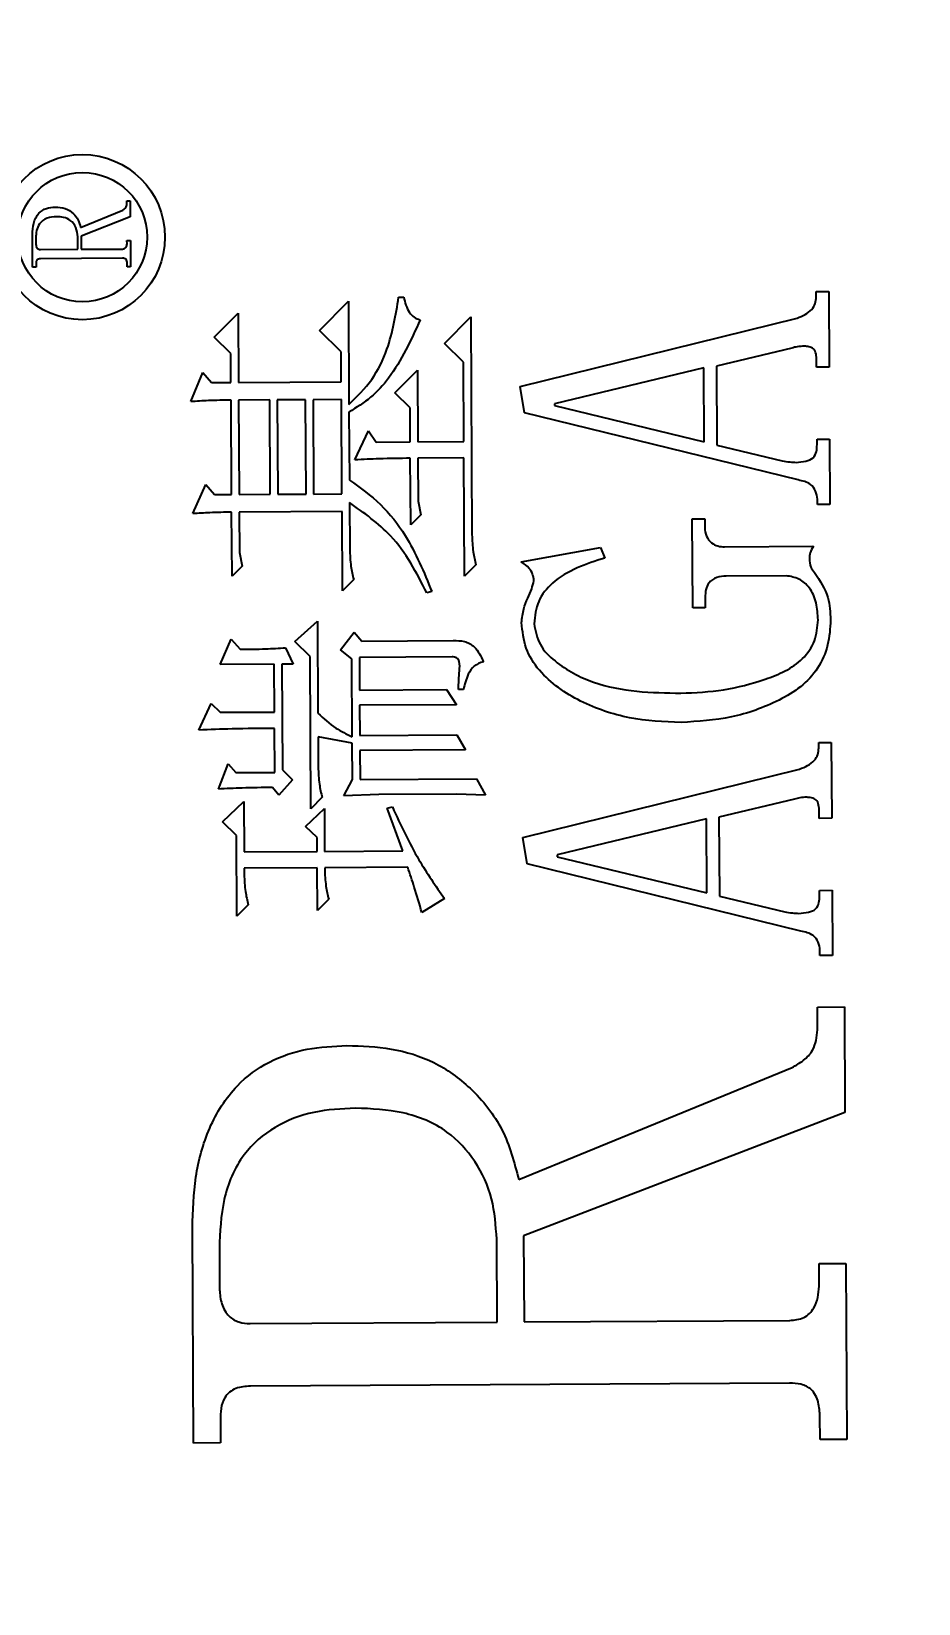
# Model space of a CAD drawing. Header units: millimetres. Extents: x 5231 to 7653, y 7068 to 7959.
# Drawn here: x 7315.3 to 7356, y 7588.9 to 7661.1 of the extents above; entities that cross this region are included whole.
import ezdxf

# ---------------------------------------------------------------- set-up
doc = ezdxf.new("R2010")
doc.units = ezdxf.units.MM
doc.layers.add('AM_5', color=3, linetype='Continuous', lineweight=25)
doc.styles.add('标注', font='txt.shx', dxfattribs={"height": 5})
doc.dimstyles.new('3.5-0.5$0', dxfattribs={"dimtxt": 5, "dimasz": 3.5, "dimexe": 3, "dimexo": 0.625, "dimtad": 1, "dimdsep": 46, "dimtxsty": '标注', "dimcen": 3.5, "dimaunit": 1, "dimadec": 0, "dimazin": 2, "dimtfac": 1, "dimtmove": 0, "dimatfit": 3, "dimfxl": 0, "dimarcsym": 0})

# ---------------------------------------------------------------- blocks, each defined once
blk = doc.blocks.new('*D6')
at = {"layer": 'AM_5', "color": 0, "lineweight": -2, "transparency": 16777216}
for p, q in [((7263.67, 7915.654), (7141.145, 7915.654)), ((7144.145, 7537.894), (7144.145, 7912.154)), ((7335.159, 7534.394), (7141.145, 7534.394))]:
    blk.add_line(p, q, dxfattribs=at)
at = {"layer": 'AM_5', "color": 0, "transparency": 16777216}
for points in [[(7143.562, 7912.154), (7144.729, 7912.154), (7144.145, 7915.654)], [(7143.562, 7537.894), (7144.729, 7537.894), (7144.145, 7534.394)]]:
    blk.add_solid(points, dxfattribs=at)
at = {"layer": 'Defpoints', "color": 0, "transparency": 16777216}
for p in [(7144.145, 7915.654), (7264.295, 7915.654), (7335.784, 7534.394)]:
    blk.add_point(p, dxfattribs=at)
at = {"layer": 'AM_5', "color": 0, "transparency": 16777216, "insert": (7141.02, 7725.024), "char_height": 5, "attachment_point": 5, "rotation": 90, "style": '标注'}
blk.add_mtext('385', dxfattribs=at)

msp = doc.modelspace()

# ---------------------------------------------------------------- linework, layer by layer
at = {"color": 7, "linetype": 'Continuous', "lineweight": 25}
for p, q in [((7319.646, 7653.272), (7319.804, 7653.273)), ((7319.647, 7653.114), (7319.646, 7653.272)), ((7319.804, 7653.273), (7319.808, 7652.536)), ((7317.521, 7652.05), (7319.464, 7652.85)), ((7319.808, 7652.536), (7317.55, 7651.655)), ((7315.321, 7650.221), (7315.313, 7651.721)), ((7317.395, 7651.049), (7317.392, 7651.628)), ((7317.55, 7651.655), (7317.553, 7651.05)), ((7315.471, 7651.564), (7315.473, 7651.275)), ((7315.685, 7651.039), (7317.395, 7651.049)), ((7317.553, 7651.05), (7319.448, 7651.061)), ((7319.656, 7651.457), (7319.814, 7651.458)), ((7319.657, 7651.299), (7319.656, 7651.457)), ((7319.814, 7651.458), (7319.821, 7650.247)), ((7315.479, 7650.222), (7315.321, 7650.221)), ((7315.478, 7650.38), (7315.479, 7650.222)), ((7319.45, 7650.64), (7315.687, 7650.618)), ((7319.663, 7650.246), (7319.662, 7650.404)), ((7319.821, 7650.247), (7319.663, 7650.246)), ((7332.133, 7648.847), (7332.364, 7648.848)), ((7351.308, 7649.109), (7351.884, 7649.113)), ((7351.31, 7648.867), (7351.308, 7649.109)), ((7351.884, 7649.113), (7351.903, 7645.634)), ((7323.665, 7647.007), (7324.757, 7648.111)), ((7324.757, 7648.111), (7324.775, 7644.932)), ((7328.501, 7647.323), (7329.822, 7648.66)), ((7329.822, 7648.66), (7329.849, 7643.921)), ((7329.489, 7646.346), (7328.501, 7647.323)), ((7334.236, 7646.72), (7335.443, 7647.941)), ((7335.443, 7647.941), (7335.5, 7637.943)), ((7337.716, 7644.746), (7350.428, 7647.891)), ((7324.421, 7646.26), (7323.665, 7647.007)), ((7335.108, 7645.858), (7334.236, 7646.72)), ((7324.428, 7644.931), (7324.421, 7646.26)), ((7329.497, 7644.959), (7329.489, 7646.346)), ((7335.129, 7642.218), (7335.108, 7645.858)), ((7350.196, 7646.514), (7346.725, 7645.688)), ((7351.328, 7645.63), (7351.326, 7645.954)), ((7322.588, 7644.053), (7323.139, 7645.385)), ((7323.139, 7645.385), (7323.534, 7644.925)), ((7331.957, 7644.453), (7332.991, 7645.5)), ((7332.991, 7645.5), (7333.01, 7642.205)), ((7346.15, 7645.604), (7339.288, 7643.949)), ((7346.169, 7642.212), (7346.15, 7645.604)), ((7346.725, 7645.688), (7346.746, 7642.053)), ((7351.903, 7645.634), (7351.328, 7645.63)), ((7323.534, 7644.925), (7324.428, 7644.931)), ((7324.775, 7644.932), (7329.497, 7644.959)), ((7332.654, 7643.764), (7331.957, 7644.453)), ((7337.915, 7643.537), (7337.716, 7644.746)), ((7324.458, 7639.787), (7324.433, 7644.121)), ((7326.214, 7644.132), (7324.78, 7644.123)), ((7324.78, 7644.123), (7324.804, 7639.789)), ((7326.238, 7639.797), (7326.214, 7644.132)), ((7327.857, 7644.141), (7326.56, 7644.134)), ((7326.56, 7644.134), (7326.585, 7639.799)), ((7327.882, 7639.807), (7327.857, 7644.141)), ((7329.501, 7644.15), (7328.204, 7644.143)), ((7328.204, 7644.143), (7328.229, 7639.809)), ((7329.526, 7639.816), (7329.501, 7644.15)), ((7332.663, 7642.204), (7332.654, 7643.764)), ((7339.288, 7643.949), (7339.289, 7643.868)), ((7339.289, 7643.868), (7346.169, 7642.212)), ((7329.851, 7643.574), (7329.869, 7640.454)), ((7350.486, 7640.456), (7337.915, 7643.537)), ((7330.125, 7641.38), (7330.753, 7642.713)), ((7330.753, 7642.713), (7331.103, 7642.195)), ((7331.103, 7642.195), (7332.663, 7642.204)), ((7333.01, 7642.205), (7335.129, 7642.218)), ((7351.347, 7642.322), (7351.922, 7642.325)), ((7351.348, 7642.079), (7351.347, 7642.322)), ((7351.922, 7642.325), (7351.939, 7639.332)), ((7346.746, 7642.053), (7349.743, 7641.342)), ((7332.685, 7638.389), (7332.667, 7641.452)), ((7335.133, 7641.466), (7333.014, 7641.454)), ((7333.014, 7641.454), (7333.025, 7639.489)), ((7335.164, 7636.034), (7335.133, 7641.466)), ((7322.675, 7638.91), (7323.282, 7640.243)), ((7323.282, 7640.243), (7323.676, 7639.783)), ((7323.676, 7639.783), (7324.458, 7639.787)), ((7324.804, 7639.789), (7326.238, 7639.797)), ((7326.585, 7639.799), (7327.882, 7639.807)), ((7328.229, 7639.809), (7329.526, 7639.816)), ((7329.875, 7639.414), (7329.887, 7637.275)), ((7333.025, 7639.489), (7333.145, 7638.854)), ((7351.364, 7639.329), (7351.363, 7639.571)), ((7351.939, 7639.332), (7351.364, 7639.329)), ((7324.479, 7636.031), (7324.462, 7638.978)), ((7329.531, 7639.007), (7324.809, 7638.98)), ((7324.809, 7638.98), (7324.819, 7637.131)), ((7329.551, 7635.366), (7329.531, 7639.007)), ((7333.145, 7638.854), (7332.685, 7638.389)), ((7345.614, 7638.672), (7346.19, 7638.676)), ((7345.638, 7634.579), (7345.614, 7638.672)), ((7346.19, 7638.676), (7346.192, 7638.271)), ((7337.762, 7636.695), (7341.403, 7637.354)), ((7341.403, 7637.354), (7341.597, 7636.87)), ((7347.096, 7637.386), (7351.183, 7637.41)), ((7324.939, 7636.496), (7324.479, 7636.031)), ((7324.819, 7637.131), (7324.939, 7636.496)), ((7335.681, 7636.557), (7335.164, 7636.034)), ((7330.069, 7635.889), (7329.551, 7635.366)), ((7349.926, 7636.06), (7347.176, 7636.044)), ((7333.655, 7635.332), (7333.424, 7635.273)), ((7346.21, 7635.068), (7346.213, 7634.583)), ((7346.213, 7634.583), (7345.638, 7634.579)), ((7327.364, 7633.042), (7328.399, 7633.973)), ((7328.399, 7633.973), (7328.423, 7629.754)), ((7323.935, 7631.982), (7324.448, 7633.141)), ((7324.448, 7633.141), (7324.856, 7632.681)), ((7328.062, 7632.353), (7327.364, 7633.042)), ((7329.458, 7632.65), (7330.089, 7633.462)), ((7330.089, 7633.462), (7330.436, 7633.06)), ((7330.436, 7633.06), (7334.637, 7633.084)), ((7326.936, 7632.751), (7327.287, 7632.001)), ((7328.102, 7625.36), (7328.062, 7632.353)), ((7329.98, 7632.248), (7329.458, 7632.65)), ((7330.001, 7628.665), (7329.98, 7632.248)), ((7334.584, 7632.332), (7330.327, 7632.308)), ((7330.327, 7632.308), (7330.335, 7630.805)), ((7326.42, 7631.996), (7323.935, 7631.982)), ((7326.432, 7629.8), (7326.42, 7631.996)), ((7327.287, 7632.001), (7326.767, 7631.998)), ((7326.767, 7631.998), (7326.794, 7627.144)), ((7330.335, 7630.805), (7334.323, 7630.828)), ((7334.323, 7630.828), (7334.789, 7630.137)), ((7335.11, 7630.832), (7334.879, 7630.831)), ((7322.948, 7628.971), (7323.523, 7630.188)), ((7323.523, 7630.188), (7323.932, 7629.786)), ((7334.789, 7630.137), (7330.339, 7630.112)), ((7330.339, 7630.112), (7330.347, 7628.725)), ((7323.932, 7629.786), (7326.432, 7629.8)), ((7326.448, 7627.027), (7326.437, 7629.049)), ((7330.002, 7628.376), (7328.43, 7628.656)), ((7328.43, 7628.656), (7328.438, 7627.269)), ((7330.347, 7628.725), (7334.797, 7628.75)), ((7334.797, 7628.75), (7335.205, 7628.059)), ((7330.012, 7626.7), (7330.002, 7628.376)), ((7335.205, 7628.059), (7330.351, 7628.031)), ((7330.351, 7628.031), (7330.359, 7626.702)), ((7351.427, 7628.397), (7352.002, 7628.401)), ((7351.428, 7628.155), (7351.427, 7628.397)), ((7352.002, 7628.401), (7352.022, 7624.922)), ((7323.852, 7626.26), (7324.308, 7627.419)), ((7324.308, 7627.419), (7324.657, 7627.016)), ((7326.794, 7627.144), (7327.259, 7626.684)), ((7337.835, 7624.035), (7350.546, 7627.179)), ((7324.657, 7627.016), (7326.448, 7627.027)), ((7326.628, 7625.987), (7326.337, 7626.332)), ((7327.259, 7626.684), (7326.628, 7625.987)), ((7329.612, 7625.947), (7330.012, 7626.7)), ((7330.359, 7626.702), (7335.71, 7626.733)), ((7335.71, 7626.733), (7336.116, 7625.984)), ((7324.045, 7624.759), (7325.022, 7625.689)), ((7325.022, 7625.689), (7325.035, 7623.378)), ((7328.619, 7625.883), (7328.102, 7625.36)), ((7331.225, 7626.014), (7329.612, 7625.947)), ((7334.793, 7626.034), (7331.225, 7626.014)), ((7336.116, 7625.984), (7334.793, 7626.034)), ((7350.315, 7625.802), (7346.843, 7624.976)), ((7327.86, 7624.55), (7328.722, 7625.364)), ((7328.722, 7625.364), (7328.734, 7623.399)), ((7331.612, 7625.38), (7331.843, 7625.439)), ((7332.317, 7623.419), (7331.612, 7625.38)), ((7346.268, 7624.892), (7339.407, 7623.237)), ((7346.288, 7621.5), (7346.268, 7624.892)), ((7346.843, 7624.976), (7346.864, 7621.341)), ((7351.446, 7624.918), (7351.445, 7625.242)), ((7352.022, 7624.922), (7351.446, 7624.918)), ((7324.684, 7624.127), (7324.045, 7624.759)), ((7328.383, 7624.032), (7327.86, 7624.55)), ((7324.705, 7620.428), (7324.684, 7624.127)), ((7328.387, 7623.397), (7328.383, 7624.032)), ((7338.033, 7622.825), (7337.835, 7624.035)), ((7325.035, 7623.378), (7328.387, 7623.397)), ((7328.734, 7623.399), (7332.317, 7623.419)), ((7350.604, 7619.744), (7338.033, 7622.825)), ((7339.407, 7623.237), (7339.407, 7623.156)), ((7339.407, 7623.156), (7346.288, 7621.5)), ((7328.391, 7622.645), (7325.039, 7622.626)), ((7325.039, 7622.626), (7325.041, 7622.337)), ((7328.402, 7620.681), (7328.391, 7622.645)), ((7332.552, 7622.669), (7328.738, 7622.647)), ((7328.738, 7622.647), (7328.738, 7622.59)), ((7346.864, 7621.341), (7349.862, 7620.63)), ((7351.465, 7621.61), (7352.041, 7621.613)), ((7351.467, 7621.367), (7351.465, 7621.61)), ((7352.041, 7621.613), (7352.058, 7618.62)), ((7325.222, 7620.951), (7324.705, 7620.428)), ((7328.919, 7621.204), (7328.402, 7620.681)), ((7334.236, 7621.234), (7333.2, 7620.592)), ((7351.482, 7618.617), (7351.481, 7618.859)), ((7352.058, 7618.62), (7351.482, 7618.617)), ((7351.37, 7616.253), (7352.603, 7616.26)), ((7351.376, 7615.213), (7351.37, 7616.253)), ((7352.603, 7616.26), (7352.631, 7611.405)), ((7337.648, 7608.334), (7350.198, 7613.472)), ((7352.631, 7611.405), (7337.869, 7605.754)), ((7322.717, 7596.228), (7322.661, 7606.117)), ((7336.658, 7601.785), (7336.637, 7605.593)), ((7337.869, 7605.754), (7337.891, 7601.792)), ((7323.899, 7605.173), (7323.91, 7603.273)), ((7351.438, 7604.47), (7352.671, 7604.477)), ((7351.444, 7603.43), (7351.438, 7604.47)), ((7352.671, 7604.477), (7352.717, 7596.399)), ((7325.312, 7601.72), (7336.658, 7601.785)), ((7337.891, 7601.792), (7350.098, 7601.862)), ((7350.082, 7598.985), (7325.322, 7598.844)), ((7323.944, 7597.275), (7323.95, 7596.235)), ((7351.484, 7596.392), (7351.478, 7597.432)), ((7323.95, 7596.235), (7322.717, 7596.228)), ((7352.717, 7596.399), (7351.484, 7596.392))]:
    msp.add_line(p, q, dxfattribs=at)
for radius in [3.792, 2.971]:
    msp.add_circle((7317.609, 7651.607), radius, dxfattribs=at)
for radius, start, end in [(80, 100.63328, 170.02108), (79, 100.63328, 170.02108), (71.5, 68.96438, 289.26974), (68.5, 68.59564, 289.98816), (68.5, 68.59564, 289.98816), (80, 190.63328, 260.02108), (79, 190.63328, 260.02108)]:
    msp.add_arc((7335.313, 7624.093), radius, start, end, dxfattribs=at)
for points, knots in [([(7319.464, 7652.85), (7319.492, 7652.866), (7319.547, 7652.896), (7319.63, 7652.98), (7319.64, 7653.064), (7319.647, 7653.114)], [0, 0, 0, 0, 0.281255, 0.561524, 1, 1, 1, 1]), ([(7315.313, 7651.721), (7315.32, 7651.896), (7315.335, 7652.245), (7315.552, 7652.704), (7315.944, 7652.961), (7316.22, 7652.981), (7316.358, 7652.99)], [0, 0, 0, 0, 0.2810778, 0.5602791, 0.7795, 1, 1, 1, 1]), ([(7316.413, 7652.543), (7316.267, 7652.532), (7315.977, 7652.511), (7315.629, 7652.26), (7315.485, 7651.906), (7315.476, 7651.678), (7315.471, 7651.564)], [0, 0, 0, 0, 0.280502, 0.558785, 0.778871, 1, 1, 1, 1]), ([(7316.358, 7652.99), (7316.513, 7652.982), (7316.822, 7652.965), (7317.192, 7652.722), (7317.432, 7652.402), (7317.491, 7652.167), (7317.521, 7652.05)], [0, 0, 0, 0, 0.280447, 0.559251, 0.779755, 1, 1, 1, 1]), ([(7317.392, 7651.628), (7317.377, 7651.77), (7317.348, 7652.054), (7317.093, 7652.386), (7316.748, 7652.53), (7316.525, 7652.539), (7316.413, 7652.543)], [0, 0, 0, 0, 0.279996, 0.558938, 0.778971, 1, 1, 1, 1]), ([(7315.473, 7651.275), (7315.475, 7651.241), (7315.48, 7651.174), (7315.528, 7651.089), (7315.605, 7651.043), (7315.658, 7651.041), (7315.685, 7651.039)], [0, 0, 0, 0, 0.280465, 0.559902, 0.779603, 1, 1, 1, 1]), ([(7319.448, 7651.061), (7319.482, 7651.064), (7319.55, 7651.07), (7319.622, 7651.138), (7319.653, 7651.22), (7319.656, 7651.272), (7319.657, 7651.299)], [0, 0, 0, 0, 0.279966, 0.558173, 0.779099, 1, 1, 1, 1]), ([(7315.687, 7650.618), (7315.653, 7650.616), (7315.584, 7650.613), (7315.481, 7650.528), (7315.479, 7650.436), (7315.478, 7650.38)], [0, 0, 0, 0, 0.281633, 0.559997, 1, 1, 1, 1]), ([(7319.662, 7650.404), (7319.661, 7650.438), (7319.658, 7650.506), (7319.614, 7650.597), (7319.531, 7650.636), (7319.477, 7650.639), (7319.45, 7650.64)], [0, 0, 0, 0, 0.2811873, 0.5591719, 0.7790278, 1, 1, 1, 1]), ([(7329.849, 7643.921), (7330.222, 7644.287), (7330.967, 7645.018), (7331.78, 7646.721), (7331.999, 7648.04), (7332.133, 7648.847)], [0, 0, 0, 0, 0.280047, 0.559985, 1, 1, 1, 1]), ([(7332.364, 7648.848), (7332.426, 7648.598), (7332.513, 7648.249), (7332.833, 7647.905), (7333.025, 7647.843), (7333.121, 7647.812)], [0, 0, 0, 0, 0.5595644, 0.7800503, 1, 1, 1, 1]), ([(7350.428, 7647.891), (7350.681, 7647.992), (7351.034, 7648.133), (7351.282, 7648.555), (7351.3, 7648.763), (7351.31, 7648.867)], [0, 0, 0, 0, 0.55847, 0.779243, 1, 1, 1, 1]), ([(7333.121, 7647.812), (7332.7, 7646.877), (7332.114, 7645.574), (7330.878, 7644.207), (7330.194, 7643.785), (7329.851, 7643.574)], [0, 0, 0, 0, 0.559669, 0.77994, 1, 1, 1, 1]), ([(7350.756, 7646.598), (7350.65, 7646.594), (7350.46, 7646.588), (7350.277, 7646.536), (7350.196, 7646.514)], [0, 0, 0, 0, 0.559839, 1, 1, 1, 1]), ([(7351.326, 7645.954), (7351.324, 7646.047), (7351.319, 7646.231), (7351.219, 7646.5), (7350.974, 7646.578), (7350.829, 7646.591), (7350.756, 7646.598)], [0, 0, 0, 0, 0.280996, 0.558242, 0.778692, 1, 1, 1, 1]), ([(7324.433, 7644.121), (7324.088, 7644.117), (7323.473, 7644.109), (7322.858, 7644.07), (7322.588, 7644.053)], [0, 0, 0, 0, 0.5600064, 1, 1, 1, 1]), ([(7350.382, 7641.265), (7350.534, 7641.276), (7350.805, 7641.296), (7351.187, 7641.431), (7351.339, 7641.758), (7351.345, 7641.972), (7351.348, 7642.079)], [0, 0, 0, 0, 0.314711, 0.56067, 0.77935, 1, 1, 1, 1]), ([(7332.667, 7641.452), (7332.193, 7641.447), (7331.345, 7641.439), (7330.498, 7641.398), (7330.125, 7641.38)], [0, 0, 0, 0, 0.560005, 1, 1, 1, 1]), ([(7349.743, 7641.342), (7349.862, 7641.32), (7350.073, 7641.28), (7350.288, 7641.269), (7350.382, 7641.265)], [0, 0, 0, 0, 0.560025, 1, 1, 1, 1]), ([(7329.869, 7640.454), (7330.363, 7640.1), (7331.352, 7639.391), (7332.703, 7637.663), (7333.294, 7636.216), (7333.655, 7635.332)], [0, 0, 0, 0, 0.280059, 0.560223, 1, 1, 1, 1]), ([(7351.363, 7639.571), (7351.347, 7639.7), (7351.316, 7639.955), (7351.015, 7640.336), (7350.686, 7640.411), (7350.486, 7640.456)], [0, 0, 0, 0, 0.280601, 0.560313, 1, 1, 1, 1]), ([(7333.424, 7635.273), (7333.19, 7635.734), (7332.721, 7636.656), (7331.636, 7638.173), (7330.542, 7638.943), (7329.875, 7639.414)], [0, 0, 0, 0, 0.280645, 0.561071, 1, 1, 1, 1]), ([(7324.462, 7638.978), (7324.128, 7638.973), (7323.532, 7638.963), (7322.937, 7638.926), (7322.675, 7638.91)], [0, 0, 0, 0, 0.559986, 1, 1, 1, 1]), ([(7335.5, 7637.943), (7335.509, 7637.681), (7335.524, 7637.213), (7335.633, 7636.757), (7335.681, 7636.557)], [0, 0, 0, 0, 0.559951, 1, 1, 1, 1]), ([(7346.192, 7638.271), (7346.204, 7638.137), (7346.228, 7637.869), (7346.471, 7637.565), (7346.78, 7637.403), (7346.991, 7637.392), (7347.096, 7637.386)], [0, 0, 0, 0, 0.279996, 0.559004, 0.779252, 1, 1, 1, 1]), ([(7329.887, 7637.275), (7329.896, 7637.013), (7329.912, 7636.545), (7330.021, 7636.09), (7330.069, 7635.889)], [0, 0, 0, 0, 0.559951, 1, 1, 1, 1]), ([(7351.183, 7637.41), (7351.124, 7637.312), (7351.019, 7637.137), (7351.002, 7636.934), (7350.995, 7636.845)], [0, 0, 0, 0, 0.56068, 1, 1, 1, 1]), ([(7338.343, 7635.82), (7338.331, 7635.922), (7338.306, 7636.127), (7338.116, 7636.453), (7337.896, 7636.603), (7337.762, 7636.695)], [0, 0, 0, 0, 0.2799146, 0.5612922, 1, 1, 1, 1]), ([(7341.597, 7636.87), (7341.171, 7636.733), (7340.321, 7636.459), (7339.231, 7635.839), (7338.469, 7634.917), (7338.392, 7634.211), (7338.354, 7633.857)], [0, 0, 0, 0, 0.281058, 0.561346, 0.780736, 1, 1, 1, 1]), ([(7350.995, 7636.845), (7351.002, 7636.71), (7351.016, 7636.468), (7351.17, 7636.283), (7351.238, 7636.202)], [0, 0, 0, 0, 0.5602, 1, 1, 1, 1]), ([(7338.06, 7635.021), (7338.126, 7635.166), (7338.244, 7635.424), (7338.312, 7635.699), (7338.343, 7635.82)], [0, 0, 0, 0, 0.560578, 1, 1, 1, 1]), ([(7347.176, 7636.044), (7347.028, 7636.036), (7346.733, 7636.02), (7346.377, 7635.771), (7346.223, 7635.415), (7346.214, 7635.184), (7346.21, 7635.068)], [0, 0, 0, 0, 0.280588, 0.558663, 0.778955, 1, 1, 1, 1]), ([(7351.394, 7634.034), (7351.381, 7634.294), (7351.353, 7634.813), (7351.061, 7635.496), (7350.535, 7635.95), (7350.13, 7636.023), (7349.926, 7636.06)], [0, 0, 0, 0, 0.280729, 0.560238, 0.779826, 1, 1, 1, 1]), ([(7351.238, 7636.202), (7351.483, 7635.832), (7351.92, 7635.169), (7351.955, 7634.38), (7351.97, 7634.031)], [0, 0, 0, 0, 0.558528, 1, 1, 1, 1]), ([(7337.778, 7633.905), (7337.801, 7634.121), (7337.841, 7634.508), (7337.993, 7634.864), (7338.06, 7635.021)], [0, 0, 0, 0, 0.559423, 1, 1, 1, 1]), ([(7345.104, 7629.32), (7344.31, 7629.355), (7342.722, 7629.425), (7340.82, 7630.08), (7339.451, 7630.887), (7338.557, 7631.679), (7337.902, 7632.712), (7337.819, 7633.508), (7337.778, 7633.905)], [0, 0, 0, 0, 0.250221, 0.500137, 0.625364, 0.750446, 0.875245, 1, 1, 1, 1]), ([(7338.354, 7633.857), (7338.419, 7633.521), (7338.55, 7632.846), (7339.55, 7631.872), (7341.052, 7631.067), (7343.069, 7630.703), (7344.421, 7630.676), (7345.097, 7630.663)], [0, 0, 0, 0, 0.124078, 0.249077, 0.498629, 0.749156, 1, 1, 1, 1]), ([(7345.097, 7630.663), (7345.754, 7630.694), (7347.068, 7630.758), (7348.665, 7631.18), (7349.894, 7631.65), (7350.718, 7632.205), (7351.309, 7633.042), (7351.366, 7633.703), (7351.394, 7634.034)], [0, 0, 0, 0, 0.250337, 0.500653, 0.625857, 0.750761, 0.8753, 1, 1, 1, 1]), ([(7351.97, 7634.031), (7351.948, 7633.643), (7351.903, 7632.866), (7351.426, 7631.779), (7350.622, 7630.914), (7349.275, 7630.134), (7347.431, 7629.465), (7345.88, 7629.369), (7345.104, 7629.32)], [0, 0, 0, 0, 0.1250067, 0.2498413, 0.3747194, 0.4998263, 0.7498652, 1, 1, 1, 1]), ([(7334.637, 7633.084), (7334.81, 7633.082), (7335.155, 7633.078), (7335.726, 7632.774), (7335.911, 7632.361), (7336.023, 7632.109)], [0, 0, 0, 0, 0.281106, 0.561106, 1, 1, 1, 1]), ([(7324.856, 7632.681), (7325.244, 7632.683), (7325.938, 7632.688), (7326.631, 7632.731), (7326.936, 7632.751)], [0, 0, 0, 0, 0.56003, 1, 1, 1, 1]), ([(7334.879, 7630.831), (7334.889, 7631.115), (7334.903, 7631.54), (7334.958, 7632.015), (7334.879, 7632.218), (7334.768, 7632.319), (7334.657, 7632.327), (7334.584, 7632.332)], [0, 0, 0, 0, 0.500453, 0.750229, 0.813054, 0.87551, 1, 1, 1, 1]), ([(7336.023, 7632.109), (7335.874, 7632.056), (7335.576, 7631.948), (7335.261, 7631.458), (7335.168, 7631.07), (7335.11, 7630.832)], [0, 0, 0, 0, 0.2783697, 0.5585894, 1, 1, 1, 1]), ([(7328.423, 7629.754), (7328.687, 7629.507), (7329.16, 7629.064), (7329.743, 7628.787), (7330.001, 7628.665)], [0, 0, 0, 0, 0.559098, 1, 1, 1, 1]), ([(7326.437, 7629.049), (7325.785, 7629.045), (7324.622, 7629.038), (7323.46, 7628.992), (7322.948, 7628.971)], [0, 0, 0, 0, 0.56001, 1, 1, 1, 1]), ([(7350.546, 7627.179), (7350.799, 7627.28), (7351.152, 7627.421), (7351.4, 7627.843), (7351.419, 7628.051), (7351.428, 7628.155)], [0, 0, 0, 0, 0.55847, 0.779243, 1, 1, 1, 1]), ([(7328.438, 7627.269), (7328.446, 7627.007), (7328.462, 7626.539), (7328.571, 7626.083), (7328.619, 7625.883)], [0, 0, 0, 0, 0.559951, 1, 1, 1, 1]), ([(7326.337, 7626.332), (7325.873, 7626.329), (7325.044, 7626.322), (7324.216, 7626.279), (7323.852, 7626.26)], [0, 0, 0, 0, 0.5600083, 1, 1, 1, 1]), ([(7350.874, 7625.886), (7350.768, 7625.882), (7350.578, 7625.876), (7350.395, 7625.824), (7350.315, 7625.802)], [0, 0, 0, 0, 0.559839, 1, 1, 1, 1]), ([(7351.445, 7625.242), (7351.442, 7625.335), (7351.438, 7625.519), (7351.337, 7625.788), (7351.093, 7625.866), (7350.947, 7625.879), (7350.874, 7625.886)], [0, 0, 0, 0, 0.280996, 0.558242, 0.778692, 1, 1, 1, 1]), ([(7331.843, 7625.439), (7332.225, 7624.615), (7332.908, 7623.147), (7333.831, 7621.818), (7334.236, 7621.234)], [0, 0, 0, 0, 0.560883, 1, 1, 1, 1]), ([(7325.041, 7622.337), (7325.05, 7622.075), (7325.065, 7621.607), (7325.174, 7621.152), (7325.222, 7620.951)], [0, 0, 0, 0, 0.559951, 1, 1, 1, 1]), ([(7328.738, 7622.59), (7328.747, 7622.327), (7328.762, 7621.859), (7328.872, 7621.404), (7328.919, 7621.204)], [0, 0, 0, 0, 0.559951, 1, 1, 1, 1]), ([(7333.2, 7620.592), (7333.085, 7620.982), (7332.882, 7621.678), (7332.653, 7622.366), (7332.552, 7622.669)], [0, 0, 0, 0, 0.559991, 1, 1, 1, 1]), ([(7350.5, 7620.553), (7350.652, 7620.564), (7350.923, 7620.584), (7351.305, 7620.719), (7351.457, 7621.046), (7351.463, 7621.26), (7351.467, 7621.367)], [0, 0, 0, 0, 0.3147114, 0.5606699, 0.7793498, 1, 1, 1, 1]), ([(7349.862, 7620.63), (7349.98, 7620.608), (7350.191, 7620.568), (7350.406, 7620.557), (7350.5, 7620.553)], [0, 0, 0, 0, 0.560025, 1, 1, 1, 1]), ([(7351.481, 7618.859), (7351.466, 7618.988), (7351.435, 7619.243), (7351.133, 7619.624), (7350.805, 7619.699), (7350.604, 7619.744)], [0, 0, 0, 0, 0.280601, 0.560313, 1, 1, 1, 1]), ([(7350.198, 7613.472), (7350.379, 7613.575), (7350.739, 7613.779), (7351.273, 7614.335), (7351.337, 7614.88), (7351.376, 7615.213)], [0, 0, 0, 0, 0.281161, 0.561174, 1, 1, 1, 1]), ([(7322.661, 7606.117), (7322.685, 7606.896), (7322.732, 7608.454), (7323.346, 7610.729), (7324.513, 7612.608), (7326.151, 7613.812), (7327.918, 7614.393), (7329.141, 7614.455), (7329.753, 7614.486)], [0, 0, 0, 0, 0.186991, 0.373744, 0.55998, 0.706468, 0.853128, 1, 1, 1, 1]), ([(7329.753, 7614.486), (7330.437, 7614.461), (7331.803, 7614.413), (7333.795, 7613.802), (7335.565, 7612.513), (7337.03, 7610.683), (7337.442, 7609.117), (7337.648, 7608.334)], [0, 0, 0, 0, 0.187072, 0.373869, 0.560364, 0.780315, 1, 1, 1, 1]), ([(7330.142, 7611.611), (7329.503, 7611.578), (7328.226, 7611.512), (7326.406, 7610.824), (7324.836, 7609.472), (7323.986, 7607.428), (7323.928, 7605.926), (7323.899, 7605.173)], [0, 0, 0, 0, 0.187147, 0.373874, 0.560163, 0.779535, 1, 1, 1, 1]), ([(7336.637, 7605.593), (7336.594, 7606.22), (7336.51, 7607.472), (7335.715, 7609.208), (7334.354, 7610.7), (7332.351, 7611.52), (7330.88, 7611.581), (7330.142, 7611.611)], [0, 0, 0, 0, 0.186956, 0.373667, 0.560131, 0.779558, 1, 1, 1, 1]), ([(7323.91, 7603.273), (7323.928, 7603.052), (7323.963, 7602.61), (7324.281, 7602.051), (7324.788, 7601.748), (7325.137, 7601.73), (7325.312, 7601.72)], [0, 0, 0, 0, 0.280331, 0.559808, 0.77955, 1, 1, 1, 1]), ([(7350.098, 7601.862), (7350.319, 7601.882), (7350.76, 7601.923), (7351.358, 7602.513), (7351.411, 7603.082), (7351.444, 7603.43)], [0, 0, 0, 0, 0.281011, 0.560375, 1, 1, 1, 1]), ([(7351.478, 7597.432), (7351.469, 7597.657), (7351.45, 7598.104), (7351.162, 7598.707), (7350.613, 7598.964), (7350.259, 7598.978), (7350.082, 7598.985)], [0, 0, 0, 0, 0.281187, 0.559172, 0.779028, 1, 1, 1, 1]), ([(7325.322, 7598.844), (7325.094, 7598.832), (7324.64, 7598.81), (7323.965, 7598.248), (7323.952, 7597.645), (7323.944, 7597.275)], [0, 0, 0, 0, 0.281633, 0.559997, 1, 1, 1, 1])]:
    msp.add_open_spline(points, degree=3, knots=knots, dxfattribs=at)

# ---------------------------------------------------------------- dimensions: what is measured, and where the dimension line sits
at = {"layer": 'AM_5'}
dim = msp.add_linear_dim(base=(7144.145, 7915.654), p1=(7335.784, 7534.394), p2=(7264.295, 7915.654), angle=90, text='385', dimstyle='3.5-0.5$0', override={"dimpost": '', "dimarcsym": 1}, dxfattribs=at)
dim.commit()
dim.dimension.update_dxf_attribs({"geometry": '*D6', "text_midpoint": (7141.02, 7725.024)})

doc.saveas('drawing.dxf')
